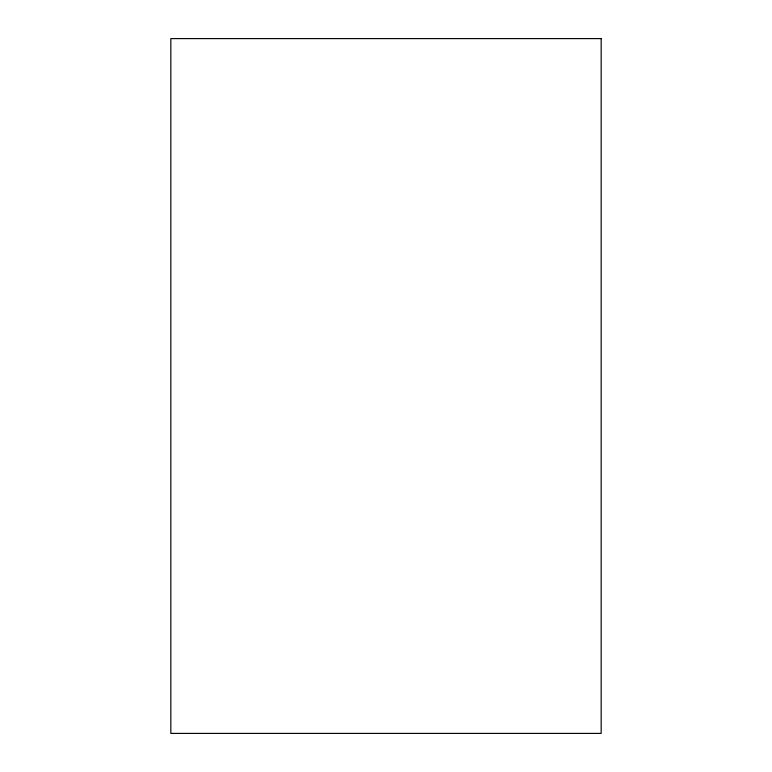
<?xml version="1.0" encoding="UTF-8"?>
<svg xmlns="http://www.w3.org/2000/svg" width="772" height="772" viewBox="0 0 772 772"><rect width="100%" height="100%" fill="white"/><g stroke="black" fill="none" stroke-linecap="round" stroke-linejoin="round"><path stroke-width="1.16" d="M601.166 38.6L170.834 38.6L170.834 733.4L601.166 733.4L601.166 38.6"/></g></svg>
